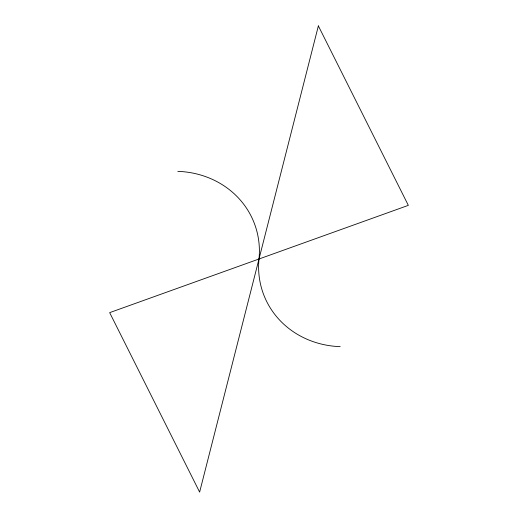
<?xml version="1.0" encoding="UTF-8"?>
<svg xmlns="http://www.w3.org/2000/svg" width="518" height="518" viewBox="0 0 518 518"><rect width="100%" height="100%" fill="white"/><g stroke="black" fill="none" stroke-linecap="round" stroke-linejoin="round"><path stroke-width="0.78" d="M340.177 346.646A91.013 83.592 -21.4 0 1 259 259A91.013 83.592 -21.4 0 0 177.823 171.354M318.369 25.9L199.631 492.1L109.667 312.639L408.333 205.361L318.369 25.9"/></g></svg>
